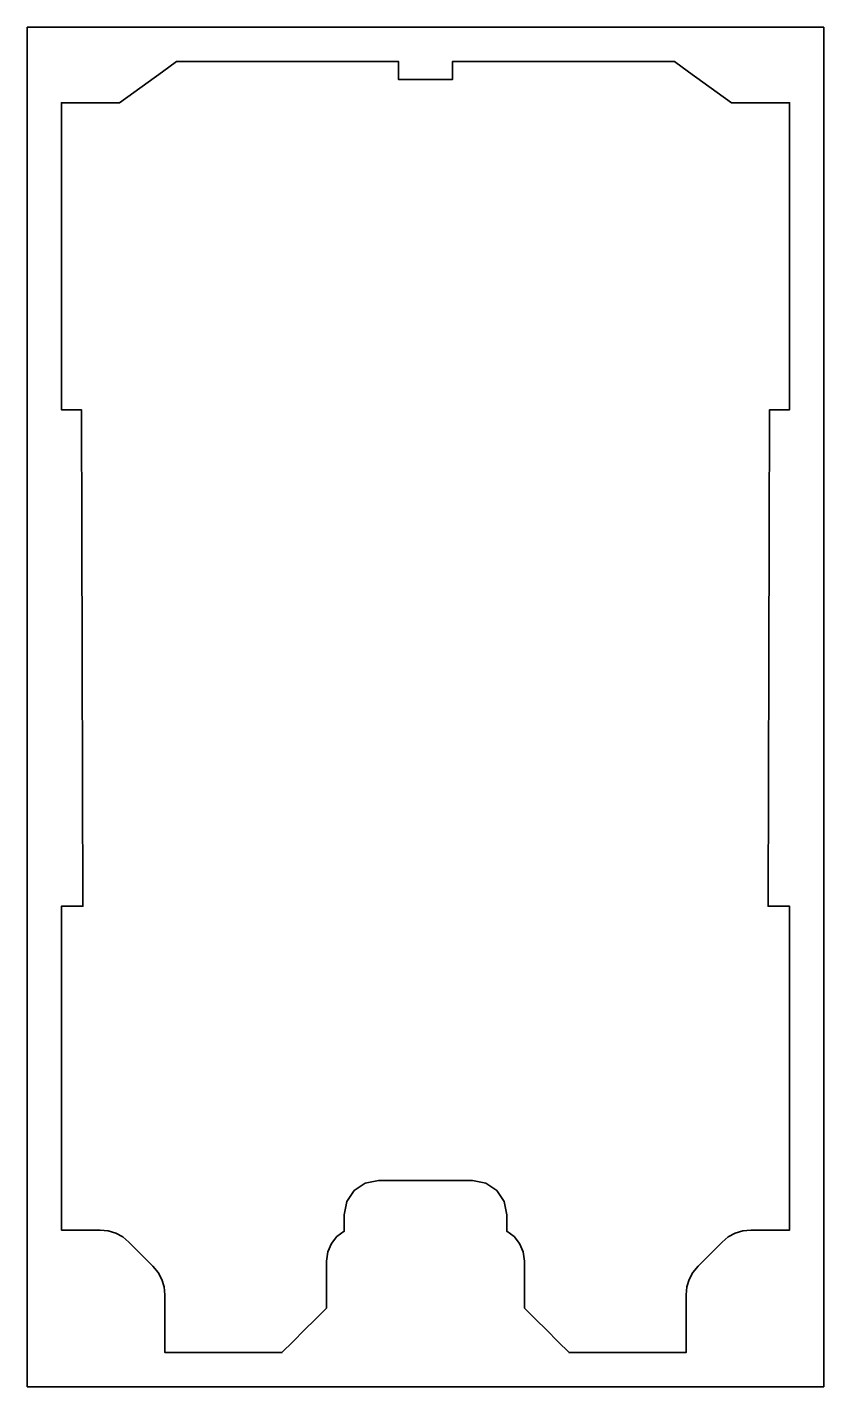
# Model space of a CAD drawing. Header units: millimetres. Extents: x -11 to 221, y -50 to 347.
import ezdxf

# ---------------------------------------------------------------- set-up
doc = ezdxf.new("R2010")
doc.units = ezdxf.units.MM
doc.header["$MEASUREMENT"] = 0
doc.layers.get('0').update_dxf_attribs({"lineweight": 0})
doc.layers.add('Safety', color=7, linetype='Continuous', lineweight=0)

msp = doc.modelspace()

# ---------------------------------------------------------------- linework, layer by layer
at = {"color": 18, "lineweight": 35, "true_color": 0x000000}
msp.add_lwpolyline([(91.23, 10.07), (87.34, 9.28), (84.16, 7.14), (82.01, 3.96), (81.23, 0.07), (81.23, -1.13), (81.23, -2.33), (81.23, -3.54), (81.23, -4.74), (79.12, -6.29), (77.49, -8.34), (76.44, -10.77), (76.06, -13.49), (76.06, -16.91), (76.06, -20.33), (76.06, -23.75), (76.06, -27.17), (72.81, -30.42), (69.55, -33.68), (66.29, -36.94), (63.03, -40.2), (54.48, -40.2), (45.93, -40.2), (37.38, -40.2), (28.83, -40.2), (28.83, -35.98), (28.83, -31.77), (28.83, -27.55), (28.83, -23.34), (28.6, -21.01), (27.93, -18.79), (26.83, -16.74), (25.35, -14.93), (23.59, -13.17), (21.83, -11.41), (20.07, -9.65), (18.31, -7.89), (16.5, -6.4), (14.45, -5.31), (12.23, -4.63), (9.9, -4.4), (7.07, -4.4), (4.24, -4.4), (1.41, -4.4), (-1.41, -4.4), (-1.41, 19.26), (-1.41, 42.92), (-1.41, 66.58), (-1.41, 90.24), (0.15, 90.24), (1.72, 90.24), (3.29, 90.24), (4.86, 90.24), (4.75, 126.52), (4.65, 162.81), (4.54, 199.09), (4.44, 235.38), (2.98, 235.38), (1.51, 235.38), (0.05, 235.38), (-1.41, 235.38), (-1.41, 257.82), (-1.41, 280.25), (-1.41, 302.69), (-1.41, 325.13), (2.84, 325.13), (7.09, 325.13), (11.34, 325.13), (15.59, 325.13), (19.76, 328.14), (23.93, 331.16), (28.1, 334.18), (32.27, 337.2), (48.29, 337.2), (64.32, 337.2), (80.34, 337.2), (96.36, 337.2), (96.53, 337.2), (96.71, 337.2), (96.89, 337.2), (97.07, 337.2), (97.07, 335.88), (97.07, 334.56), (97.07, 333.24), (97.07, 331.92), (101.03, 331.92), (105, 331.92), (108.97, 331.92), (112.93, 331.92), (112.93, 333.24), (112.93, 334.56), (112.93, 335.88), (112.93, 337.2), (113.11, 337.2), (113.29, 337.2), (113.47, 337.2), (113.64, 337.2), (129.66, 337.2), (145.68, 337.2), (161.71, 337.2), (177.73, 337.2), (181.9, 334.18), (186.07, 331.16), (190.24, 328.14), (194.41, 325.13), (198.66, 325.13), (202.91, 325.13), (207.16, 325.13), (211.41, 325.13), (211.41, 302.69), (211.41, 280.25), (211.41, 257.82), (211.41, 235.38), (209.95, 235.38), (208.49, 235.38), (207.02, 235.38), (205.56, 235.38), (205.46, 199.09), (205.35, 162.81), (205.25, 126.52), (205.14, 90.24), (206.71, 90.24), (208.28, 90.24), (209.85, 90.24), (211.41, 90.24), (211.41, 66.58), (211.41, 42.92), (211.41, 19.26), (211.41, -4.4), (208.59, -4.4), (205.76, -4.4), (202.93, -4.4), (200.1, -4.4), (197.77, -4.63), (195.55, -5.31), (193.5, -6.4), (191.69, -7.89), (189.93, -9.65), (188.17, -11.41), (186.41, -13.17), (184.65, -14.93), (183.17, -16.74), (182.07, -18.79), (181.4, -21.01), (181.17, -23.34), (181.17, -27.55), (181.17, -31.77), (181.17, -35.98), (181.17, -40.2), (172.62, -40.2), (164.07, -40.2), (155.52, -40.2), (146.97, -40.2), (143.71, -36.94), (140.45, -33.68), (137.19, -30.42), (133.94, -27.17), (133.94, -23.75), (133.94, -20.33), (133.94, -16.91), (133.94, -13.49), (133.56, -10.77), (132.51, -8.34), (130.88, -6.29), (128.77, -4.74), (128.77, -3.54), (128.77, -2.33), (128.77, -1.13), (128.77, 0.07), (127.99, 3.96), (125.84, 7.14), (122.66, 9.28), (118.77, 10.07), (111.89, 10.07), (105, 10.07), (98.11, 10.07)], close=True, dxfattribs=at)
at = {"layer": 'Safety', "color": 18, "lineweight": 35, "true_color": 0x000000}
msp.add_lwpolyline([(221.41, -50.2), (-11.42, -50.2), (-11.42, 347.2), (221.41, 347.2)], close=True, dxfattribs=at)

doc.saveas('drawing.dxf')
